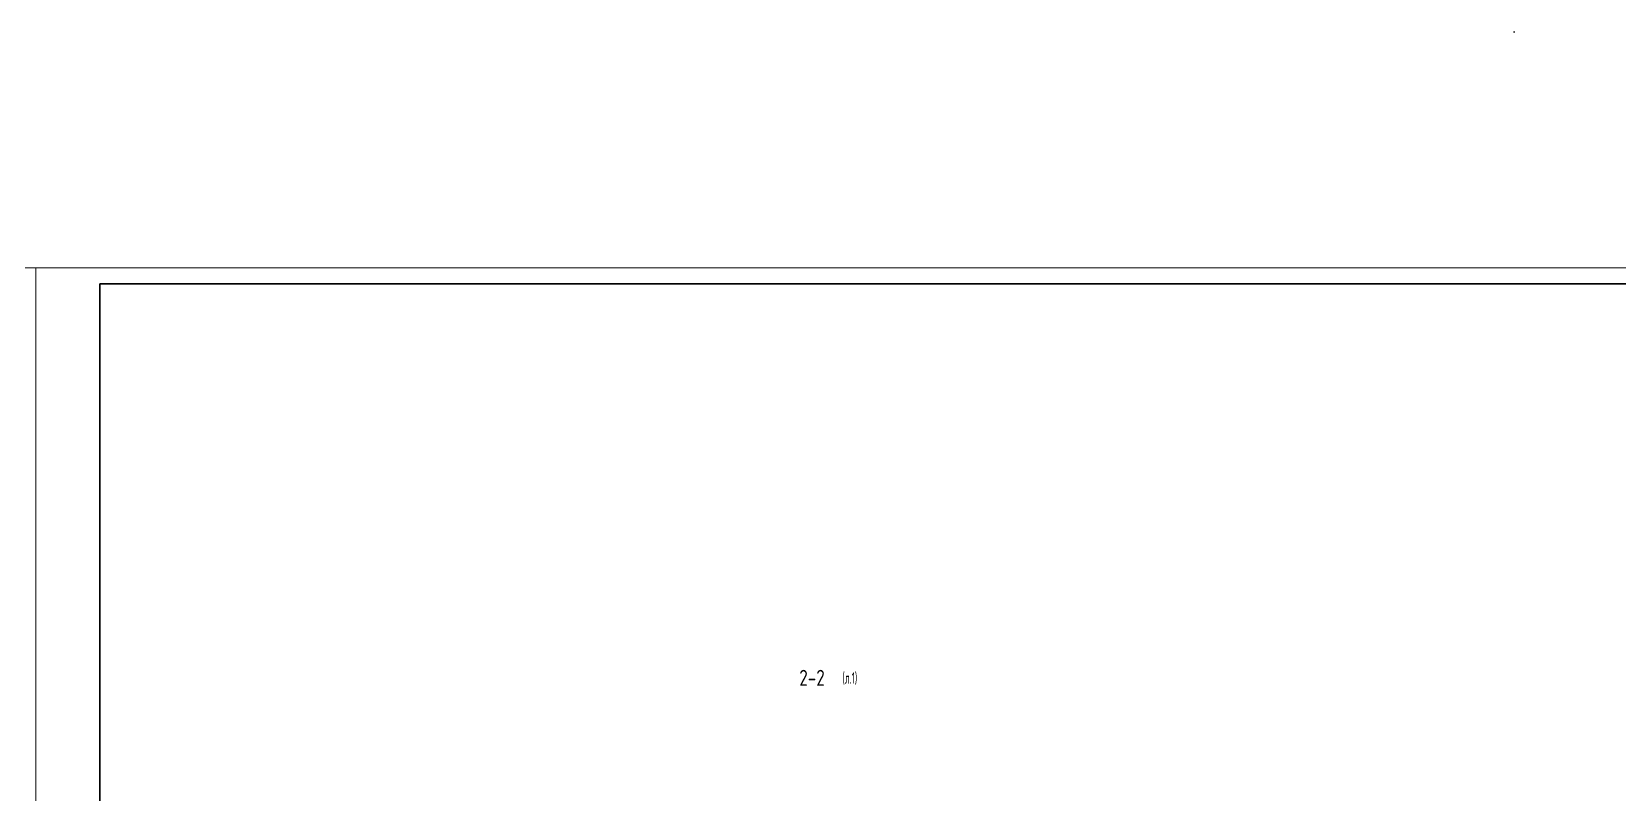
# Model space of a CAD drawing. Header units: millimetres. Extents: x -2281 to 5887, y 0 to 4166.
# Drawn here: x 2521.8 to 3017.8, y 429.6 to 667.7 of the extents above; entities that cross this region are included whole.
import ezdxf

# ---------------------------------------------------------------- set-up
doc = ezdxf.new("R2010")
doc.units = ezdxf.units.MM
doc.linetypes.add('K5LT_BASIC', pattern=[0])
doc.linetypes.add('K5LT_THIN', pattern=[0])
doc.layers.add('Системный слой', color=7, linetype='Continuous')
doc.styles.add('KTEXTSTYLE', font='GOST_AU.SHX', dxfattribs={"width": 0.96, "height": 5})
pattern_1 = [(135, (0, 0), (-1.122532, -1.122532), [])]

msp = doc.modelspace()

# ---------------------------------------------------------------- hatches: boundary and pattern name
at = {"layer": 'Системный слой', "true_color": 0xff0000}
h = msp.add_hatch(dxfattribs=at)
h.set_pattern_fill('', color=1, angle=90, style=0, pattern_type=0)
h.set_pattern_definition(pattern_1)
h.paths.add_polyline_path([(2864.75465, 667.71079), (2864.75465, 667.21079), (2864.53891, 667.21079), (2864.53891, 667.71079)])
h.paths.add_polyline_path([(2864.53891, 667.71079), (2864.53891, 667.21079), (2864.50465, 667.21079), (2864.50465, 667.71079)])
h.paths.add_polyline_path([(2863.48521, 667.71079), (2863.5009, 667.69753), (2863.5009, 667.21079), (2863.71663, 667.21079), (2863.71452, 667.71079)])
h.paths.add_polyline_path([(2863.7509, 667.71079), (2863.7509, 667.21079), (2863.71663, 667.21079), (2863.71452, 667.71079)])
h = msp.add_hatch(dxfattribs=at)
h.set_pattern_fill('', color=1, angle=90, style=0, pattern_type=0)
h.set_pattern_definition(pattern_1)
h.paths.add_polyline_path([(2984.78002, 667.71079), (2984.78002, 667.21079), (2984.99576, 667.21079), (2984.99576, 667.71079)])
h.paths.add_polyline_path([(2984.99576, 667.71079), (2984.99576, 667.21079), (2985.03002, 667.21079), (2985.03002, 667.71079)])
h.paths.add_polyline_path([(2986.04946, 667.71079), (2986.03377, 667.69753), (2986.03377, 667.21079), (2985.81803, 667.21079), (2985.82015, 667.71079)])
h.paths.add_polyline_path([(2985.78377, 667.71079), (2985.78377, 667.21079), (2985.81803, 667.21079), (2985.82015, 667.71079)])

# ---------------------------------------------------------------- linework, layer by layer
at = {"color": 7, "linetype": 'K5LT_THIN', "lineweight": 13}
for p, q in [((1682, 594), (2523, 594)), ((2523, 0), (2523, 594)), ((2523, 594), (3364, 594)), ((2523, 594), (2523, 0))]:
    msp.add_line(p, q, dxfattribs=at)
at = {"color": 5, "linetype": 'K5LT_BASIC', "lineweight": 35, "true_color": 0x0000ff}
for p, q in [((2543, 5), (2543, 589)), ((2543, 589), (3359, 589))]:
    msp.add_line(p, q, dxfattribs=at)

# ---------------------------------------------------------------- texts
at = {"layer": 'Системный слой', "color": 7, "char_height": 2.5, "attachment_point": 1, "style": 'KTEXTSTYLE'}
for s, insert in [('\\H3.5;\\W0.965;\\Q15;\\Q0;\\H5.00;2-2', (2761.60394, 468.4327)), ('\\H3.5;\\W0.965;\\Q15;\\Q0;\\W0.715;(л.1)', (2775.06935, 467.6171))]:
    msp.add_mtext(s, dxfattribs=dict(at, insert=insert))

doc.saveas('drawing.dxf')
